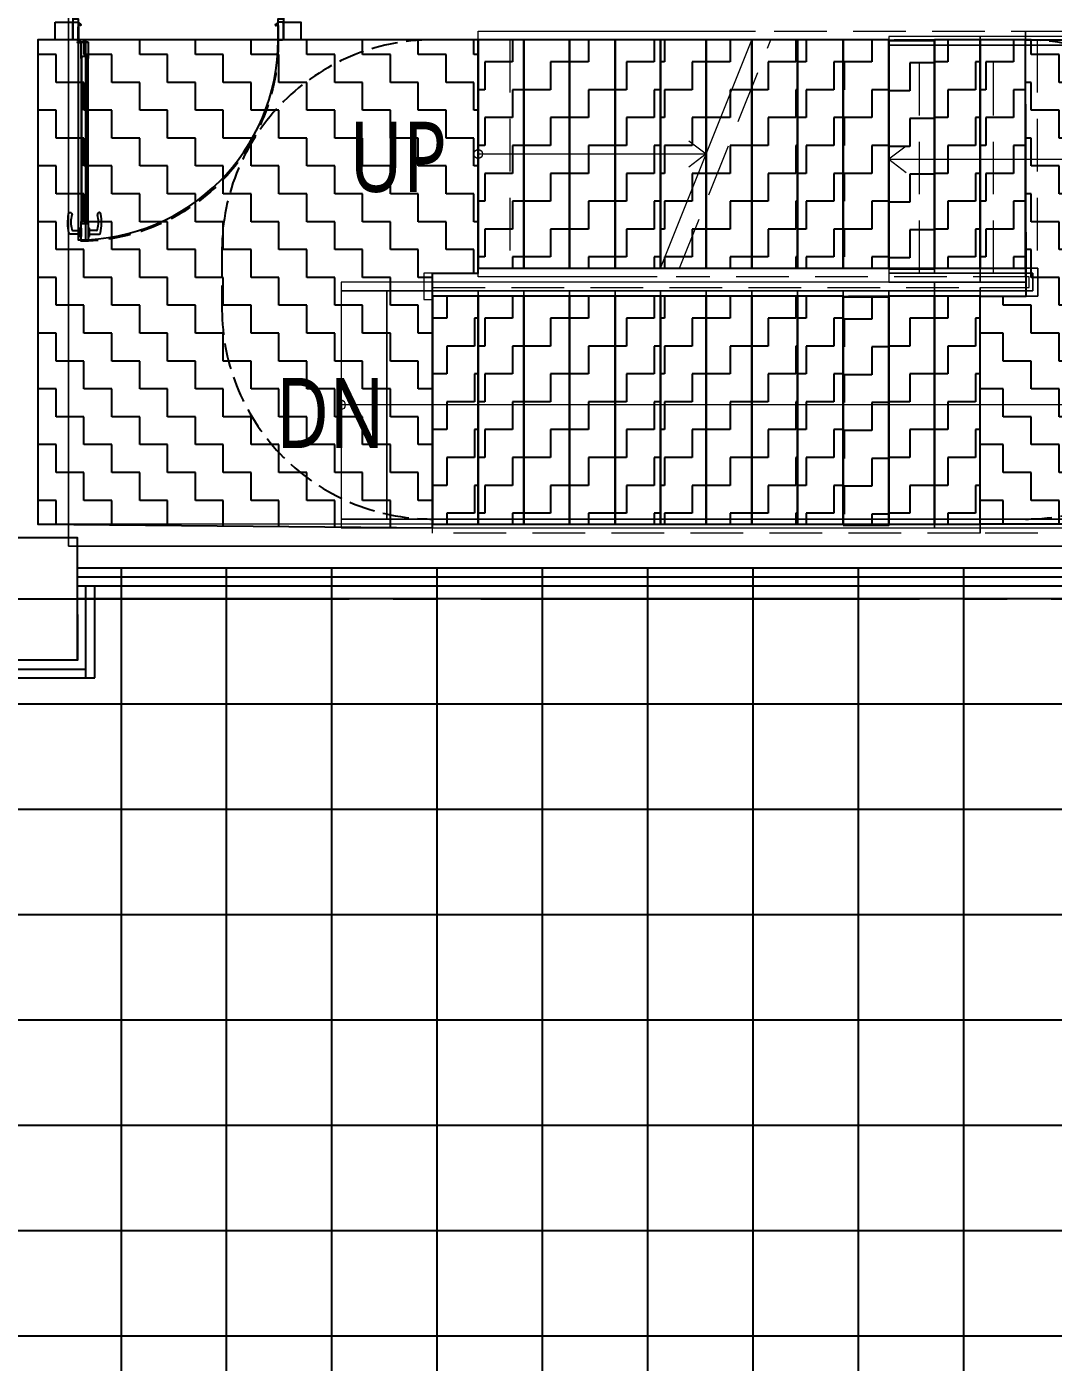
# Model space of a CAD drawing. Header units: millimetres. Extents: x -960 to 41501, y -1010 to 11880.
# Drawn here: x 11046 to 11631, y 4065 to 4826 of the extents above; entities that cross this region are included whole.
import ezdxf
from ezdxf.enums import TextEntityAlignment as Align

# ---------------------------------------------------------------- set-up
doc = ezdxf.new("R2010")
doc.units = ezdxf.units.MM
doc.header["$LTSCALE"] = 100
for name, pattern in [('188K-SM-03-F10-ARCH-PA-Y2257103$0$HIDDEN2', [0.1875, 0.125, -0.0625]), ('X-S-FAB-L10$0$COL-CEN-LIN', [3.25, 2.5, -0.25, 0.25, -0.25]), ('X-S-FAB-L10$0$HIDDEN', [0.4, 0.3, -0.1]), ('X-S-FAB-L10$0$JJP_虛線(退縮線、投影線、地下室範圍、非屬本工程、圖面分區)', [0.45, 0.3, -0.15]), ('X-S-FAB-L10$0$虛線', [0.846667, 0.423333, -0.423333])]:
    doc.linetypes.add(name, pattern=pattern)
for name, color, linetype in [('0-XREF', 7, 'Continuous'), ('188K-SM-03-F10-ARCH-PA-Y2257103$0$K-P1S-4.2-單抗', 53, 'Continuous'), ('188K-SM-03-F10-ARCH-PA-Y2257103$0$K-岩棉 2hr 7.5-單抗', 53, 'Continuous'), ('188K-SM-03-F10-ARCH-PA-Y2257103$0$非YK-K-防火門', 53, 'Continuous'), ('188K-SM-03-F10-ARCH-RF-Y2257103$0$K-RF-0.55', 191, 'Continuous'), ('188K-SM-03-F10-ARCH-RF-Y2257103$0$K-RF-0.55-AREA', 6, 'Continuous'), ('188K-SM-03-F10-ARCH-RF-Y2257103$0$K-樓梯-PVC地磚-平台', 240, 'Continuous'), ('188K-SM-03-F10-ARCH-RF-Y2257103$0$K-樓梯-PVC地磚-階梯', 191, 'Continuous'), ('X-S-FAB-L10$0$0-DIM-TXT', 8, 'Continuous'), ('X-S-FAB-L10$0$A-STRS', 8, 'Continuous'), ('X-S-FAB-L10$0$A-TEXT', 8, 'Continuous'), ('X-S-FAB-L10$0$A-WALL-IN', 8, 'Continuous'), ('X-S-FAB-L10$0$BLOCK', 8, 'Continuous'), ('X-S-FAB-L10$0$CCL', 8, 'X-S-FAB-L10$0$COL-CEN-LIN'), ('X-S-FAB-L10$0$COL-S', 8, 'Continuous'), ('X-S-FAB-L10$0$DW_Frame', 8, 'Continuous'), ('X-S-FAB-L10$0$HID', 8, 'X-S-FAB-L10$0$HIDDEN'), ('X-S-FAB-L10$0$S-FNDN', 8, 'Continuous'), ('X-S-FAB-L10$0$S-SLAB-SHOW', 8, 'Continuous')]:
    doc.layers.add(name, color=color, linetype=linetype)
doc.styles.add('188K-SM-03-F10-ARCH-PA-Y2257103$0$Standard', font='txt.shx', dxfattribs={"bigfont": 'chineset.shx'})
doc.styles.add('X-S-FAB-L10$0$CHINA', font='simplex.shx', dxfattribs={"width": 0.75, "bigfont": 'chineset.shx'})
doc.styles.add('X-S-FAB-L10$0$Standard', font='', dxfattribs={"width": 0.8})
doc.styles.add('X-S-FAB-L10$0$TG_NOTE_TEXT', font='simplex.shx', dxfattribs={"width": 0.75, "bigfont": 'chineset.shx'})
doc.styles.get('X-S-FAB-L10$0$Standard').set_extended_font_data('Microsoft JhengHei')

# ---------------------------------------------------------------- blocks, each defined once
blk = doc.blocks.new('X-S-FAB-L10$0$FAB2-L05')
at = {"layer": 'X-S-FAB-L10$0$CCL'}
blk.add_line((-26880, 5220), (1210, 5220), dxfattribs=at)
at = {"layer": 'X-S-FAB-L10$0$COL-S'}
blk.add_lwpolyline([(-15155, 5255), (-15085, 5255), (-15085, 5185), (-15155, 5185)], close=True, dxfattribs=at)
blk = doc.blocks.new('X-S-FAB-L10')
for p, q in [((11072.5, 4843.5), (11072.5, 4818.5)), ((11192.5, 4843.5), (11192.5, 4818.5))]:
    blk.add_line(p, q)
blk.add_lwpolyline([(11075.5, 4818.5), (11075.5, 4704.5), (11079.88, 4704.5), (11079.88, 4818.5)], close=True)
blk.add_arc((11075.5, 4818.5), 114, 270, 0)
at = {"layer": 'X-S-FAB-L10$0$A-STRS', "lineweight": 0}
for p, q in [((11303.5, 4823.5), (11461.5, 4823.5)), ((11303.5, 4818.5), (11303.5, 4823.5)), ((11459.5, 4818.5), (11303.5, 4818.5)), ((11303.5, 4688.5), (11303.5, 4818.5)), ((11303.5, 4818.5), (11459.5, 4818.5)), ((11303.5, 4688.5), (11303.5, 4818.5)), ((11303.5, 4818.5), (11329.5, 4818.5)), ((11329.5, 4688.5), (11329.5, 4818.5)), ((11329.5, 4818.5), (11329.5, 4688.5)), ((11329.5, 4688.5), (11329.5, 4818.5)), ((11329.5, 4818.5), (11355.5, 4818.5)), ((11355.5, 4688.5), (11355.5, 4818.5)), ((11355.5, 4818.5), (11355.5, 4688.5)), ((11355.5, 4688.5), (11355.5, 4818.5)), ((11355.5, 4818.5), (11381.5, 4818.5)), ((11381.5, 4688.5), (11381.5, 4818.5)), ((11381.5, 4818.5), (11381.5, 4688.5)), ((11381.5, 4688.5), (11381.5, 4818.5)), ((11381.5, 4818.5), (11407.5, 4818.5)), ((11407.5, 4688.5), (11407.5, 4818.5)), ((11407.5, 4818.5), (11407.5, 4688.5)), ((11407.5, 4688.5), (11407.5, 4818.5)), ((11407.5, 4818.5), (11433.5, 4818.5)), ((11407.5, 4688.5), (11459.5, 4818.5)), ((11433.5, 4753.5), (11433.5, 4818.5)), ((11433.5, 4818.5), (11433.5, 4753.5)), ((11433.5, 4753.5), (11433.5, 4818.5)), ((11433.5, 4818.5), (11459.5, 4818.5)), ((11589.5, 4820.5), (11537.5, 4820.5)), ((11537.5, 4820.5), (11537.5, 4815.5)), ((11589.5, 4815.5), (11589.5, 4820.5)), ((11615.5, 4820.5), (11589.5, 4820.5)), ((11589.5, 4820.5), (11589.5, 4815.5)), ((11754.5, 4820.5), (11615.5, 4820.5)), ((11537.5, 4815.5), (11589.5, 4815.5)), ((11537.5, 4815.5), (11537.5, 4685.5)), ((11589.5, 4815.5), (11537.5, 4815.5)), ((11537.5, 4815.5), (11537.5, 4685.5)), ((11563.5, 4815.5), (11537.5, 4815.5)), ((11563.5, 4815.5), (11563.5, 4685.5)), ((11563.5, 4685.5), (11563.5, 4815.5)), ((11563.5, 4815.5), (11563.5, 4685.5)), ((11589.5, 4815.5), (11563.5, 4815.5)), ((11589.5, 4815.5), (11615.5, 4815.5)), ((11597.27, 4815.5), (11589.5, 4815.5)), ((11589.5, 4815.5), (11589.5, 4685.5)), ((11589.5, 4815.5), (11589.5, 4685.5)), ((11589.5, 4815.5), (11589.5, 4685.5)), ((11589.5, 4685.5), (11589.5, 4815.5)), ((11589.5, 4815.5), (11589.5, 4685.5)), ((11615.5, 4815.5), (11589.5, 4815.5)), ((11615.5, 4815.5), (11597.27, 4815.5)), ((11615.5, 4815.5), (11749.5, 4815.5)), ((11749.5, 4815.5), (11615.5, 4815.5)), ((11749.5, 4815.5), (11615.5, 4815.5)), ((11423.5, 4761), (11433.5, 4753.5)), ((11547.5, 4758), (11537.5, 4750.5)), ((11303.5, 4753.5), (11329.5, 4753.5)), ((11329.5, 4753.5), (11433.5, 4753.5)), ((11433.5, 4753.5), (11423.5, 4746)), ((11537.5, 4750.5), (11563.5, 4750.5)), ((11537.5, 4750.5), (11547.5, 4743)), ((11563.5, 4750.5), (11589.5, 4750.5)), ((11589.5, 4750.5), (11615.5, 4750.5)), ((11615.5, 4750.5), (11684.5, 4750.5)), ((11303.5, 4688.5), (11407.5, 4688.5)), ((11303.5, 4683.5), (11303.5, 4688.5)), ((11407.5, 4688.5), (11303.5, 4688.5)), ((11329.5, 4688.5), (11303.5, 4688.5)), ((11355.5, 4688.5), (11329.5, 4688.5)), ((11381.5, 4688.5), (11355.5, 4688.5)), ((11407.5, 4688.5), (11381.5, 4688.5)), ((11563.5, 4680.5), (11225.5, 4680.5)), ((11225.5, 4680.5), (11225.5, 4675.5)), ((11405.5, 4683.5), (11303.5, 4683.5)), ((11589.5, 4685.5), (11537.5, 4685.5)), ((11537.5, 4685.5), (11537.5, 4680.5)), ((11537.5, 4685.5), (11589.5, 4685.5)), ((11537.5, 4685.5), (11563.5, 4685.5)), ((11537.5, 4680.5), (11589.5, 4680.5)), ((11563.5, 4685.5), (11589.5, 4685.5)), ((11589.5, 4680.5), (11563.5, 4680.5)), ((11563.5, 4680.5), (11563.5, 4675.5)), ((11563.5, 4675.5), (11563.5, 4680.5)), ((11589.5, 4680.5), (11589.5, 4685.5)), ((11615.5, 4685.5), (11589.5, 4685.5)), ((11589.5, 4685.5), (11589.5, 4680.5)), ((11589.5, 4685.5), (11597.27, 4685.5)), ((11589.5, 4685.5), (11615.5, 4685.5)), ((11589.5, 4680.5), (11615.5, 4680.5)), ((11614.5, 4680.5), (11589.5, 4680.5)), ((11597.27, 4685.5), (11615.5, 4685.5)), ((11615.5, 4680.5), (11614.5, 4680.5)), ((11619.5, 4685.5), (11615.5, 4685.5)), ((11615.5, 4685.5), (11619.5, 4685.5)), ((11615.5, 4685.5), (11619.5, 4685.5)), ((11619.5, 4675.5), (11619.5, 4685.5)), ((11619.5, 4685.5), (11619.5, 4675.5)), ((11619.5, 4685.5), (11619.5, 4675.5)), ((11225.5, 4675.5), (11563.5, 4675.5)), ((11225.5, 4675.5), (11225.5, 4545.5)), ((11563.5, 4675.5), (11225.5, 4675.5)), ((11251.5, 4675.5), (11225.5, 4675.5)), ((11225.5, 4675.5), (11225.5, 4545.5)), ((11251.5, 4545.5), (11251.5, 4675.5)), ((11277.5, 4675.5), (11251.5, 4675.5)), ((11251.5, 4675.5), (11251.5, 4545.5)), ((11251.5, 4545.5), (11251.5, 4675.5)), ((11277.5, 4545.5), (11277.5, 4675.5)), ((11303.5, 4675.5), (11277.5, 4675.5)), ((11277.5, 4675.5), (11277.5, 4545.5)), ((11277.5, 4545.5), (11277.5, 4675.5)), ((11303.5, 4545.5), (11303.5, 4675.5)), ((11329.5, 4675.5), (11303.5, 4675.5)), ((11303.5, 4675.5), (11303.5, 4545.5)), ((11303.5, 4545.5), (11303.5, 4675.5)), ((11329.5, 4545.5), (11329.5, 4675.5)), ((11355.5, 4675.5), (11329.5, 4675.5)), ((11329.5, 4675.5), (11329.5, 4545.5)), ((11329.5, 4545.5), (11329.5, 4675.5)), ((11355.5, 4545.5), (11355.5, 4675.5)), ((11381.5, 4675.5), (11355.5, 4675.5)), ((11355.5, 4675.5), (11355.5, 4545.5)), ((11355.5, 4545.5), (11355.5, 4675.5)), ((11381.5, 4545.5), (11381.5, 4675.5)), ((11407.5, 4675.5), (11381.5, 4675.5)), ((11381.5, 4675.5), (11381.5, 4545.5)), ((11381.5, 4545.5), (11381.5, 4675.5)), ((11407.5, 4545.5), (11407.5, 4675.5)), ((11433.5, 4675.5), (11407.5, 4675.5)), ((11407.5, 4675.5), (11407.5, 4545.5)), ((11407.5, 4545.5), (11407.5, 4675.5)), ((11433.5, 4545.5), (11433.5, 4675.5)), ((11459.5, 4675.5), (11433.5, 4675.5)), ((11433.5, 4675.5), (11433.5, 4545.5)), ((11433.5, 4545.5), (11433.5, 4675.5)), ((11459.5, 4545.5), (11459.5, 4675.5)), ((11485.5, 4675.5), (11459.5, 4675.5)), ((11459.5, 4675.5), (11459.5, 4545.5)), ((11459.5, 4545.5), (11459.5, 4675.5)), ((11485.5, 4545.5), (11485.5, 4675.5)), ((11511.5, 4675.5), (11485.5, 4675.5)), ((11485.5, 4675.5), (11485.5, 4545.5)), ((11485.5, 4545.5), (11485.5, 4675.5)), ((11511.5, 4545.5), (11511.5, 4675.5)), ((11537.5, 4675.5), (11511.5, 4675.5)), ((11511.5, 4675.5), (11511.5, 4545.5)), ((11511.5, 4545.5), (11511.5, 4675.5)), ((11537.5, 4545.5), (11537.5, 4675.5)), ((11563.5, 4675.5), (11537.5, 4675.5)), ((11537.5, 4675.5), (11537.5, 4545.5)), ((11537.5, 4545.5), (11537.5, 4675.5)), ((11563.5, 4675.5), (11589.5, 4675.5)), ((11589.5, 4675.5), (11563.5, 4675.5)), ((11563.5, 4545.5), (11563.5, 4675.5)), ((11563.5, 4545.5), (11563.5, 4675.5)), ((11589.5, 4675.5), (11563.5, 4675.5)), ((11563.5, 4675.5), (11563.5, 4545.5)), ((11563.5, 4545.5), (11563.5, 4675.5)), ((11589.5, 4675.5), (11619.5, 4675.5)), ((11619.5, 4675.5), (11589.5, 4675.5)), ((11619.5, 4675.5), (11589.5, 4675.5)), ((11251.5, 4610.5), (11225.5, 4610.5)), ((11563.5, 4610.5), (11251.5, 4610.5)), ((11589.5, 4610.5), (11563.5, 4610.5)), ((11684.5, 4610.5), (11589.5, 4610.5)), ((11563.5, 4545.5), (11225.5, 4545.5)), ((11225.5, 4545.5), (11225.5, 4540.5)), ((11225.5, 4545.5), (11563.5, 4545.5)), ((11225.5, 4545.5), (11251.5, 4545.5)), ((11251.5, 4545.5), (11277.5, 4545.5)), ((11277.5, 4545.5), (11303.5, 4545.5)), ((11303.5, 4545.5), (11329.5, 4545.5)), ((11329.5, 4545.5), (11355.5, 4545.5)), ((11355.5, 4545.5), (11381.5, 4545.5)), ((11381.5, 4545.5), (11407.5, 4545.5)), ((11407.5, 4545.5), (11433.5, 4545.5)), ((11433.5, 4545.5), (11459.5, 4545.5)), ((11459.5, 4545.5), (11485.5, 4545.5)), ((11485.5, 4545.5), (11511.5, 4545.5)), ((11511.5, 4545.5), (11537.5, 4545.5)), ((11537.5, 4545.5), (11563.5, 4545.5)), ((11589.5, 4545.5), (11563.5, 4545.5)), ((11563.5, 4545.5), (11563.5, 4540.5)), ((11563.5, 4540.5), (11563.5, 4545.5)), ((11563.5, 4545.5), (11589.5, 4545.5)), ((11563.5, 4545.5), (11589.5, 4545.5)), ((11749.5, 4545.5), (11589.5, 4545.5)), ((11589.5, 4545.5), (11749.5, 4545.5)), ((11589.5, 4545.5), (11749.5, 4545.5)), ((11225.5, 4540.5), (11563.5, 4540.5)), ((11563.5, 4540.5), (11589.5, 4540.5)), ((11589.5, 4540.5), (11754.5, 4540.5))]:
    blk.add_line(p, q, dxfattribs=at)
at = {"layer": 'X-S-FAB-L10$0$A-STRS', "linetype": 'X-S-FAB-L10$0$JJP_虛線(退縮線、投影線、地下室範圍、非屬本工程、圖面分區)', "lineweight": 0}
for p, q in [((11321.55, 4818.5), (11321.55, 4688.5)), ((11418.27, 4688.5), (11470.27, 4818.5)), ((11615.5, 4818.5), (11470.27, 4818.5)), ((11470.27, 4818.5), (11485.5, 4818.5)), ((11472.27, 4823.5), (11615.5, 4823.5)), ((11485.5, 4688.5), (11485.5, 4818.5)), ((11485.5, 4818.5), (11485.5, 4688.5)), ((11485.5, 4688.5), (11485.5, 4818.5)), ((11485.5, 4818.5), (11511.5, 4818.5)), ((11511.5, 4688.5), (11511.5, 4818.5)), ((11511.5, 4818.5), (11511.5, 4688.5)), ((11511.5, 4688.5), (11511.5, 4818.5)), ((11511.5, 4818.5), (11537.5, 4818.5)), ((11537.5, 4688.5), (11537.5, 4818.5)), ((11537.5, 4818.5), (11537.5, 4688.5)), ((11537.5, 4688.5), (11537.5, 4818.5)), ((11537.5, 4818.5), (11563.5, 4818.5)), ((11563.5, 4688.5), (11563.5, 4818.5)), ((11563.5, 4818.5), (11563.5, 4688.5)), ((11563.5, 4688.5), (11563.5, 4818.5)), ((11563.5, 4818.5), (11589.5, 4818.5)), ((11589.5, 4688.5), (11589.5, 4818.5)), ((11589.5, 4818.5), (11589.5, 4688.5)), ((11589.5, 4688.5), (11589.5, 4818.5)), ((11589.5, 4818.5), (11615.5, 4818.5)), ((11615.5, 4823.5), (11615.5, 4818.5)), ((11615.5, 4823.5), (11757.5, 4823.5)), ((11615.5, 4818.5), (11615.5, 4823.5)), ((11752.5, 4818.5), (11615.5, 4818.5)), ((11615.5, 4688.5), (11615.5, 4818.5)), ((11615.5, 4688.5), (11615.5, 4818.5)), ((11615.5, 4688.5), (11615.5, 4818.5)), ((11615.5, 4818.5), (11615.5, 4688.5)), ((11615.5, 4688.5), (11615.5, 4818.5)), ((11615.5, 4818.5), (11752.5, 4818.5)), ((11621.99, 4818.5), (11621.99, 4688.5)), ((11554.92, 4685.5), (11554.92, 4815.5)), ((11597.27, 4685.5), (11597.27, 4815.5)), ((11459.5, 4688.5), (11459.5, 4791.57)), ((11459.5, 4791.57), (11459.5, 4688.5)), ((11459.5, 4688.5), (11459.5, 4791.57)), ((11433.5, 4688.5), (11433.5, 4726.57)), ((11433.5, 4726.57), (11433.5, 4688.5)), ((11433.5, 4688.5), (11433.5, 4726.57)), ((11418.27, 4688.5), (11615.5, 4688.5)), ((11433.5, 4688.5), (11418.27, 4688.5)), ((11459.5, 4688.5), (11433.5, 4688.5)), ((11485.5, 4688.5), (11459.5, 4688.5)), ((11511.5, 4688.5), (11485.5, 4688.5)), ((11537.5, 4688.5), (11511.5, 4688.5)), ((11563.5, 4688.5), (11537.5, 4688.5)), ((11589.5, 4688.5), (11563.5, 4688.5)), ((11615.5, 4688.5), (11589.5, 4688.5)), ((11615.5, 4688.5), (11615.5, 4683.5)), ((11615.5, 4688.5), (11622.5, 4688.5)), ((11615.5, 4683.5), (11615.5, 4688.5)), ((11622.5, 4688.5), (11615.5, 4688.5)), ((11622.5, 4688.5), (11622.5, 4672.5)), ((11622.5, 4672.5), (11622.5, 4688.5)), ((11615.5, 4683.5), (11416.27, 4683.5)), ((11617.5, 4683.5), (11615.5, 4683.5)), ((11617.5, 4677.5), (11617.5, 4683.5)), ((11277.5, 4672.5), (11277.5, 4677.5)), ((11277.5, 4677.5), (11589.5, 4677.5)), ((11589.5, 4672.5), (11277.5, 4672.5)), ((11277.5, 4542.5), (11277.5, 4672.5)), ((11277.5, 4672.5), (11303.5, 4672.5)), ((11303.5, 4672.5), (11303.5, 4542.5)), ((11303.5, 4542.5), (11303.5, 4672.5)), ((11303.5, 4672.5), (11329.5, 4672.5)), ((11303.5, 4672.5), (11303.5, 4542.5)), ((11329.5, 4672.5), (11329.5, 4542.5)), ((11329.5, 4542.5), (11329.5, 4672.5)), ((11329.5, 4672.5), (11355.5, 4672.5)), ((11329.5, 4672.5), (11329.5, 4542.5)), ((11355.5, 4672.5), (11355.5, 4542.5)), ((11355.5, 4542.5), (11355.5, 4672.5)), ((11355.5, 4672.5), (11381.5, 4672.5)), ((11355.5, 4672.5), (11355.5, 4542.5)), ((11381.5, 4672.5), (11381.5, 4542.5)), ((11381.5, 4542.5), (11381.5, 4672.5)), ((11381.5, 4672.5), (11407.5, 4672.5)), ((11381.5, 4672.5), (11381.5, 4542.5)), ((11407.5, 4672.5), (11407.5, 4542.5)), ((11407.5, 4542.5), (11407.5, 4672.5)), ((11407.5, 4672.5), (11433.5, 4672.5)), ((11407.5, 4672.5), (11407.5, 4542.5)), ((11433.5, 4672.5), (11433.5, 4542.5)), ((11433.5, 4542.5), (11433.5, 4672.5)), ((11433.5, 4672.5), (11459.5, 4672.5)), ((11433.5, 4672.5), (11433.5, 4542.5)), ((11459.5, 4672.5), (11459.5, 4542.5)), ((11459.5, 4542.5), (11459.5, 4672.5)), ((11459.5, 4672.5), (11485.5, 4672.5)), ((11459.5, 4672.5), (11459.5, 4542.5)), ((11485.5, 4672.5), (11485.5, 4542.5)), ((11485.5, 4542.5), (11485.5, 4672.5)), ((11485.5, 4672.5), (11511.5, 4672.5)), ((11485.5, 4672.5), (11485.5, 4542.5)), ((11511.5, 4672.5), (11511.5, 4542.5)), ((11511.5, 4542.5), (11511.5, 4672.5)), ((11511.5, 4672.5), (11537.5, 4672.5)), ((11511.5, 4672.5), (11511.5, 4542.5)), ((11537.5, 4672.5), (11537.5, 4542.5)), ((11537.5, 4542.5), (11537.5, 4672.5)), ((11537.5, 4672.5), (11563.5, 4672.5)), ((11537.5, 4672.5), (11537.5, 4542.5)), ((11563.5, 4545.5), (11563.5, 4675.5)), ((11563.5, 4672.5), (11563.5, 4542.5)), ((11563.5, 4672.5), (11589.5, 4672.5)), ((11563.5, 4542.5), (11563.5, 4672.5)), ((11563.5, 4672.5), (11563.5, 4542.5)), ((11589.5, 4672.5), (11589.5, 4677.5)), ((11589.5, 4677.5), (11617.5, 4677.5)), ((11589.5, 4677.5), (11589.5, 4672.5)), ((11622.5, 4672.5), (11589.5, 4672.5)), ((11589.5, 4672.5), (11589.5, 4542.5)), ((11589.5, 4672.5), (11589.5, 4542.5)), ((11589.5, 4672.5), (11589.5, 4542.5)), ((11589.5, 4542.5), (11589.5, 4672.5)), ((11589.5, 4672.5), (11622.5, 4672.5)), ((11589.5, 4672.5), (11589.5, 4542.5)), ((11277.5, 4537.5), (11277.5, 4542.5)), ((11277.5, 4542.5), (11589.5, 4542.5)), ((11303.5, 4542.5), (11277.5, 4542.5)), ((11589.5, 4537.5), (11277.5, 4537.5)), ((11329.5, 4542.5), (11303.5, 4542.5)), ((11355.5, 4542.5), (11329.5, 4542.5)), ((11381.5, 4542.5), (11355.5, 4542.5)), ((11407.5, 4542.5), (11381.5, 4542.5)), ((11433.5, 4542.5), (11407.5, 4542.5)), ((11459.5, 4542.5), (11433.5, 4542.5)), ((11485.5, 4542.5), (11459.5, 4542.5)), ((11511.5, 4542.5), (11485.5, 4542.5)), ((11537.5, 4542.5), (11511.5, 4542.5)), ((11563.5, 4542.5), (11537.5, 4542.5)), ((11589.5, 4542.5), (11563.5, 4542.5)), ((11589.5, 4537.5), (11589.5, 4542.5)), ((11589.5, 4542.5), (11752.5, 4542.5)), ((11589.5, 4542.5), (11589.5, 4537.5)), ((11752.5, 4542.5), (11589.5, 4542.5)), ((11757.5, 4537.5), (11589.5, 4537.5))]:
    blk.add_line(p, q, dxfattribs=at)
at = {"layer": 'X-S-FAB-L10$0$A-STRS', "linetype": 'X-S-FAB-L10$0$虛線', "lineweight": 0}
for p, q in [((11470.27, 4818.5), (11615.5, 4818.5)), ((11615.5, 4818.5), (11621.99, 4818.5)), ((11621.99, 4818.5), (11752.5, 4818.5)), ((11615.5, 4688.5), (11418.27, 4688.5)), ((11621.99, 4688.5), (11615.5, 4688.5)), ((11622.5, 4688.5), (11621.99, 4688.5)), ((11622.5, 4672.5), (11622.5, 4688.5)), ((11277.5, 4542.5), (11277.5, 4672.5)), ((11277.5, 4672.5), (11589.5, 4672.5)), ((11589.5, 4672.5), (11622.5, 4672.5)), ((11589.5, 4542.5), (11277.5, 4542.5)), ((11752.5, 4542.5), (11589.5, 4542.5))]:
    blk.add_line(p, q, dxfattribs=at)
at = {"layer": 'X-S-FAB-L10$0$A-STRS', "lineweight": 0, "flags": 128}
for points in [[(11303.5, 4756, -1), (11303.5, 4751, -1)], [(11225.5, 4608, 1), (11225.5, 4613, 1)]]:
    blk.add_lwpolyline(points, format="xyb", close=True, dxfattribs=at)
at = {"layer": 'X-S-FAB-L10$0$A-WALL-IN', "lineweight": 0}
for p, q in [((11052.5, 4818.5), (11072.5, 4818.5)), ((11192.5, 4818.5), (11752.5, 4818.5))]:
    blk.add_line(p, q, dxfattribs=at)
at = {"layer": 'X-S-FAB-L10$0$A-WALL-IN', "lineweight": 0, "flags": 128}
for points in [[(11052.5, 4542.5), (11052.5, 4818.5)], [(11752.5, 4542.5), (11052.5, 4542.5)], [(11075, 4517.5), (11777.5, 4517.5)]]:
    blk.add_lwpolyline(points, dxfattribs=at)
at = {"layer": 'X-S-FAB-L10$0$COL-S'}
for p, q in [((11005, 4535), (11075, 4535)), ((11075, 4535), (11075, 4465)), ((11075, 4465), (11005, 4465))]:
    blk.add_line(p, q, dxfattribs=at)
at = {"layer": 'X-S-FAB-L10$0$DW_Frame'}
for points in [[(11072.5, 4830.5), (11075.5, 4830.5), (11075.5, 4818.5), (11072.5, 4818.5)], [(11192.5, 4818.5), (11189.5, 4818.5), (11189.5, 4830.5), (11192.5, 4830.5)]]:
    blk.add_lwpolyline(points, dxfattribs=at)
at = {"layer": 'X-S-FAB-L10$0$HID', "ltscale": 0.5}
blk.add_line((11157.5, 4698.5), (11157.5, 4665.5), dxfattribs=at)
for centre, start, end in [((11277.5, 4698.5), 90, 180), ((11615.5, 4698.5), 0, 90), ((11277.5, 4665.5), 180, 270), ((11615.5, 4665.5), 270, 0)]:
    blk.add_arc(centre, 120, start, end, dxfattribs=at)
at = {"layer": 'X-S-FAB-L10$0$S-FNDN', "lineweight": 0, "flags": 128}
for points in [[(11935, 9055), (4350, 9055), (4350, 7470), (9330, 7470), (9330, -55), (11935, -55), (11935, 4530), (11070, 4530), (11070, 5003), (11935, 5003)], [(11070, 4530), (11935, 4530), (11935, -55), (12665, -55), (12665, -270), (15175, -270), (15175, -55), (15905, -55), (15905, 4530), (16672.5, 4530), (16672.5, 5003), (15905, 5003), (15905, 9055), (11935, 9055), (11935, 5003), (11070, 5003)]]:
    blk.add_lwpolyline(points, close=True, dxfattribs=at)
at = {"layer": 'X-S-FAB-L10$0$S-SLAB-SHOW', "lineweight": 0, "flags": 128}
blk.add_lwpolyline([(11303.5, 4685.5), (11272.5, 4685.5), (11272.5, 4670.5), (11277.5, 4670.5), (11277.5, 4542.5), (11052.5, 4542.5), (11052.5, 4818.5), (11303.5, 4818.5)], close=True, dxfattribs=at)
blk.add_lwpolyline([(11303.5, 4685.5), (11272.5, 4685.5), (11272.5, 4670.5), (11277.5, 4670.5), (11277.5, 4542.5), (11052.5, 4542.5), (11052.5, 4818.5), (11303.5, 4818.5)], close=True, dxfattribs=at)
at = {"layer": 'X-S-FAB-L10$0$BLOCK'}
blk.add_blockref('X-S-FAB-L10$0$FAB2-L05', (26160, -720), dxfattribs=at)
at = {"style": 'X-S-FAB-L10$0$TG_NOTE_TEXT', "width": 0.5, "flags": 1}
for p in [(7463.3, 9020), (18268.25, 8649), (11197.77, 4800.17), (16485.8, 4800.17), (25420.27, 2635), (13360, 320, 0), (7463.3, -33.33)]:
    blk.add_attdef('WH', text='', height=20, dxfattribs=at).set_placement(p, align=Align.BOTTOM_LEFT)
at = {"width": 0.5}
for style, p in [('X-S-FAB-L10$0$TG_NOTE_TEXT', (7585, 9020)), ('X-S-FAB-L10$0$TG_NOTE_TEXT', (18389.95, 8649)), ('X-S-FAB-L10$0$TG_NOTE_TEXT', (11117.5, 4813.5)), ('X-S-FAB-L10$0$TG_NOTE_TEXT', (16607.5, 4813.5)), ('X-S-FAB-L10$0$TG_NOTE_TEXT', (25350, 2635)), ('X-S-FAB-L10$0$Standard', (13129.37, 325, 0)), ('X-S-FAB-L10$0$TG_NOTE_TEXT', (7585, -20))]:
    blk.add_attdef('DESC', text='', height=10, dxfattribs=dict(at, style=style)).set_placement(p, align=Align.BOTTOM_LEFT)
for tag, style, p in [('TYPE', 'X-S-FAB-L10$0$TG_NOTE_TEXT', (7619.29, 9020)), ('NO', 'X-S-FAB-L10$0$TG_NOTE_TEXT', (7650.1, 9020)), ('TYPE', 'X-S-FAB-L10$0$TG_NOTE_TEXT', (18424.24, 8649)), ('NO', 'X-S-FAB-L10$0$TG_NOTE_TEXT', (18455.05, 8649)), ('NO', 'X-S-FAB-L10$0$TG_NOTE_TEXT', (11088.6, 4813.5)), ('TYPE', 'X-S-FAB-L10$0$TG_NOTE_TEXT', (11151.79, 4813.5)), ('TYPE', 'X-S-FAB-L10$0$TG_NOTE_TEXT', (16641.79, 4813.5)), ('NO', 'X-S-FAB-L10$0$TG_NOTE_TEXT', (16672.6, 4813.5)), ('NO', 'X-S-FAB-L10$0$TG_NOTE_TEXT', (25313, 2635)), ('TYPE', 'X-S-FAB-L10$0$TG_NOTE_TEXT', (25350, 2635)), ('NO', 'X-S-FAB-L10$0$Standard', (13100, 320, 0)), ('TYPE', 'X-S-FAB-L10$0$Standard', (13129.37, 320, 0)), ('TYPE', 'X-S-FAB-L10$0$TG_NOTE_TEXT', (7619.29, -20)), ('NO', 'X-S-FAB-L10$0$TG_NOTE_TEXT', (7650.1, -20))]:
    blk.add_attdef(tag, text='', height=10, dxfattribs=dict(at, style=style)).set_placement(p, align=Align.BOTTOM_RIGHT)
at = {"style": 'X-S-FAB-L10$0$TG_NOTE_TEXT', "width": 0.5, "flags": 1}
for rotation, p in [(180, (43, 7480)), (180, (943, 7480)), (90, (24310, 3717.77)), (270, (17080, 1711.7))]:
    blk.add_attdef('WH', text='', height=20, rotation=rotation, dxfattribs=at).set_placement(p, align=Align.BOTTOM_LEFT)
at = {"width": 0.5}
for rotation, style, p in [(180, 'X-S-FAB-L10$0$Standard', (317.62, 7480)), (180, 'X-S-FAB-L10$0$Standard', (1217.62, 7480)), (90, 'X-S-FAB-L10$0$TG_NOTE_TEXT', (24310, 3647.5)), (270, 'X-S-FAB-L10$0$TG_NOTE_TEXT', (17080, 1605))]:
    blk.add_attdef('DESC', text='', height=10, rotation=rotation, dxfattribs=dict(at, style=style)).set_placement(p, align=Align.BOTTOM_LEFT)
for tag, rotation, style, p in [('TYPE', 180, 'X-S-FAB-L10$0$Standard', (317.62, 7480)), ('NO', 180, 'X-S-FAB-L10$0$Standard', (347, 7480)), ('TYPE', 180, 'X-S-FAB-L10$0$Standard', (1217.62, 7480)), ('NO', 180, 'X-S-FAB-L10$0$Standard', (1247, 7480)), ('TYPE', 90, 'X-S-FAB-L10$0$TG_NOTE_TEXT', (24310, 3647.5)), ('NO', 90, 'X-S-FAB-L10$0$TG_NOTE_TEXT', (24310, 3610.5)), ('TYPE', 270, 'X-S-FAB-L10$0$TG_NOTE_TEXT', (17080, 1605)), ('NO', 270, 'X-S-FAB-L10$0$TG_NOTE_TEXT', (17080, 1573))]:
    blk.add_attdef(tag, text='', height=10, rotation=rotation, dxfattribs=dict(at, style=style)).set_placement(p, align=Align.BOTTOM_RIGHT)
at = {"layer": 'X-S-FAB-L10$0$0-DIM-TXT', "style": 'X-S-FAB-L10$0$CHINA', "width": 0.75}
for p in [(667.41, 7855.1, -2689.4), (22627.35, 6728.81), (25644.72, 6728.81), (24778.79, 5569.05), (1118.25, 4980), (417.8, 4594.62), (23874.84, 4355), (22927.43, 4330.12), (23749.87, 3901.37), (417.8, 3765.24), (1118.25, 3730), (417.8, 3115.79), (536.88, 2227.83), (16908.99, 1782.65), (888.44, 880.47), (16977.43, 750), (18878.84, 750), (25641.22, 553.23), (21364.03, 526.89)]:
    blk.add_attdef('HIG', text='', height=80, dxfattribs=at).set_placement(p, align=Align.MIDDLE_LEFT)
at = {"layer": 'X-S-FAB-L10$0$A-TEXT', "style": 'X-S-FAB-L10$0$Standard', "width": 0.8}
for s, p in [('UP', (11230.12, 4731.88)), ('DN', (11188.19, 4585.88))]:
    blk.add_text(s, height=40, dxfattribs=at).set_placement(p)
blk = doc.blocks.new('188K-SM-03-F10-ARCH-RF-Y2257103')
at = {"layer": '188K-SM-03-F10-ARCH-RF-Y2257103$0$K-樓梯-PVC地磚-平台'}
h = blk.add_hatch(dxfattribs=at)
h.set_pattern_fill('ZIGZAG', color=256, scale=5, angle=90)
h.set_pattern_definition([(90, (-5320, -3e-06), (-15.875, 15.875), [15.875, -15.875]), (180, (-5320, 15.875), (-15.875, -15.875), [15.875, -15.875])])
edge = h.paths.add_edge_path()
edge.add_line((11303.5, 4818.5), (11052.5, 4818.5))
edge.add_line((11052.5, 4818.5), (11052.5, 4542.5))
edge.add_line((11052.5, 4542.5), (11277.5, 4540.5))
edge.add_line((11277.5, 4540.5), (11277.5, 4685.5))
edge.add_line((11277.5, 4685.5), (11303.5, 4685.5))
edge.add_line((11303.5, 4685.5), (11303.5, 4818.5))
edge.add_line((11615.5, 4818.5), (11752.5, 4818.5))
edge.add_line((11752.5, 4818.5), (11752.5, 4542.5))
edge.add_line((11752.5, 4542.5), (11589.5, 4542.5))
edge.add_line((11589.5, 4542.5), (11589.5, 4672.5))
edge.add_line((11589.5, 4672.5), (11615.75, 4672.5))
edge.add_line((11615.75, 4672.5), (11615.5, 4818.5))
at = {"layer": '188K-SM-03-F10-ARCH-RF-Y2257103$0$K-樓梯-PVC地磚-階梯'}
h = blk.add_hatch(dxfattribs=at)
h.set_pattern_fill('ZIGZAG', color=256, scale=5, angle=180)
h.set_pattern_definition([(180, (18609.724, 18760.04), (-15.875, -15.875), [15.875, -15.875]), (270, (18593.849, 18760.04), (15.875, -15.875), [15.875, -15.875])])
h.paths.add_polyline_path([(11303.5, 4688.5), (11329.5, 4688.5), (11329.5, 4818.5), (11303.5, 4818.5)])
h = blk.add_hatch(dxfattribs=at)
h.set_pattern_fill('ZIGZAG', color=256, scale=5, angle=180)
h.set_pattern_definition([(180, (18583.724, 18760.04), (-15.875, -15.875), [15.875, -15.875]), (270, (18567.849, 18760.04), (15.875, -15.875), [15.875, -15.875])])
h.paths.add_polyline_path([(11329.5, 4688.5), (11355.5, 4688.5), (11355.5, 4818.5), (11329.5, 4818.5)])
h = blk.add_hatch(dxfattribs=at)
h.set_pattern_fill('ZIGZAG', color=256, scale=5, angle=180)
h.set_pattern_definition([(180, (18557.724, 18760.04), (-15.875, -15.875), [15.875, -15.875]), (270, (18541.849, 18760.04), (15.875, -15.875), [15.875, -15.875])])
h.paths.add_polyline_path([(11355.5, 4688.5), (11381.5, 4688.5), (11381.5, 4818.5), (11355.5, 4818.5)])
h = blk.add_hatch(dxfattribs=at)
h.set_pattern_fill('ZIGZAG', color=256, scale=5, angle=180)
h.set_pattern_definition([(180, (18531.724, 18760.04), (-15.875, -15.875), [15.875, -15.875]), (270, (18515.849, 18760.04), (15.875, -15.875), [15.875, -15.875])])
h.paths.add_polyline_path([(11381.5, 4688.5), (11407.5, 4688.5), (11407.5, 4818.5), (11381.5, 4818.5)])
h = blk.add_hatch(dxfattribs=at)
h.set_pattern_fill('ZIGZAG', color=256, scale=5, angle=180)
h.set_pattern_definition([(180, (18505.724, 18760.04), (-15.875, -15.875), [15.875, -15.875]), (270, (18489.849, 18760.04), (15.875, -15.875), [15.875, -15.875])])
h.paths.add_polyline_path([(11407.5, 4688.5), (11433.5, 4688.5), (11433.5, 4818.5), (11407.5, 4818.5)])
h = blk.add_hatch(dxfattribs=at)
h.set_pattern_fill('ZIGZAG', color=256, scale=5, angle=180)
h.set_pattern_definition([(180, (18479.724, 18760.04), (-15.875, -15.875), [15.875, -15.875]), (270, (18463.849, 18760.04), (15.875, -15.875), [15.875, -15.875])])
h.paths.add_polyline_path([(11433.5, 4688.5), (11459.5, 4688.5), (11459.5, 4818.5), (11433.5, 4818.5)])
h = blk.add_hatch(dxfattribs=at)
h.set_pattern_fill('ZIGZAG', color=256, scale=5, angle=180)
h.set_pattern_definition([(180, (18453.724, 18760.04), (-15.875, -15.875), [15.875, -15.875]), (270, (18437.849, 18760.04), (15.875, -15.875), [15.875, -15.875])])
h.paths.add_polyline_path([(11459.5, 4688.5), (11485.5, 4688.5), (11485.5, 4818.5), (11459.5, 4818.5)])
h = blk.add_hatch(dxfattribs=at)
h.set_pattern_fill('ZIGZAG', color=256, scale=5, angle=180)
h.set_pattern_definition([(180, (18427.724, 18760.04), (-15.875, -15.875), [15.875, -15.875]), (270, (18411.849, 18760.04), (15.875, -15.875), [15.875, -15.875])])
h.paths.add_polyline_path([(11485.5, 4688.5), (11511.5, 4688.5), (11511.5, 4818.5), (11485.5, 4818.5)])
h = blk.add_hatch(dxfattribs=at)
h.set_pattern_fill('ZIGZAG', color=256, scale=5, angle=180)
h.set_pattern_definition([(180, (18401.724, 18760.04), (-15.875, -15.875), [15.875, -15.875]), (270, (18385.849, 18760.04), (15.875, -15.875), [15.875, -15.875])])
h.paths.add_polyline_path([(11511.5, 4688.5), (11537.5, 4688.5), (11537.5, 4818.5), (11511.5, 4818.5)])
h = blk.add_hatch(dxfattribs=at)
h.set_pattern_fill('ZIGZAG', color=256, scale=5, angle=180)
h.set_pattern_definition([(180, (18375.724, 18759.54), (-15.875, -15.875), [15.875, -15.875]), (270, (18359.849, 18759.54), (15.875, -15.875), [15.875, -15.875])])
h.paths.add_polyline_path([(11537.5, 4688), (11563.5, 4688), (11563.5, 4818), (11537.5, 4818)])
h = blk.add_hatch(dxfattribs=at)
h.set_pattern_fill('ZIGZAG', color=256, scale=5, angle=180)
h.set_pattern_definition([(180, (18349.724, 18760.04), (-15.875, -15.875), [15.875, -15.875]), (270, (18333.849, 18760.04), (15.875, -15.875), [15.875, -15.875])])
h.paths.add_polyline_path([(11563.5, 4688.5), (11589.5, 4688.5), (11589.5, 4818.5), (11563.5, 4818.5)])
h = blk.add_hatch(dxfattribs=at)
h.set_pattern_fill('ZIGZAG', color=256, scale=5, angle=180)
h.set_pattern_definition([(180, (18323.724, 18760.04), (-15.875, -15.875), [15.875, -15.875]), (270, (18307.849, 18760.04), (15.875, -15.875), [15.875, -15.875])])
h.paths.add_polyline_path([(11589.5, 4688.5), (11615.5, 4688.5), (11615.5, 4818.5), (11589.5, 4818.5)])
h = blk.add_hatch(dxfattribs=at)
h.set_pattern_fill('ZIGZAG', color=256, scale=5, angle=180)
h.set_pattern_definition([(180, (18635.724, 18614.04), (-15.875, -15.875), [15.875, -15.875]), (270, (18619.849, 18614.04), (15.875, -15.875), [15.875, -15.875])])
h.paths.add_polyline_path([(11277.5, 4542.5), (11303.5, 4542.5), (11303.5, 4672.5), (11277.5, 4672.5)])
h = blk.add_hatch(dxfattribs=at)
h.set_pattern_fill('ZIGZAG', color=256, scale=5, angle=180)
h.set_pattern_definition([(180, (18609.724, 18614.04), (-15.875, -15.875), [15.875, -15.875]), (270, (18593.849, 18614.04), (15.875, -15.875), [15.875, -15.875])])
h.paths.add_polyline_path([(11303.5, 4542.5), (11329.5, 4542.5), (11329.5, 4672.5), (11303.5, 4672.5)])
h = blk.add_hatch(dxfattribs=at)
h.set_pattern_fill('ZIGZAG', color=256, scale=5, angle=180)
h.set_pattern_definition([(180, (18583.724, 18614.04), (-15.875, -15.875), [15.875, -15.875]), (270, (18567.849, 18614.04), (15.875, -15.875), [15.875, -15.875])])
h.paths.add_polyline_path([(11329.5, 4542.5), (11355.5, 4542.5), (11355.5, 4672.5), (11329.5, 4672.5)])
h = blk.add_hatch(dxfattribs=at)
h.set_pattern_fill('ZIGZAG', color=256, scale=5, angle=180)
h.set_pattern_definition([(180, (18557.724, 18614.04), (-15.875, -15.875), [15.875, -15.875]), (270, (18541.849, 18614.04), (15.875, -15.875), [15.875, -15.875])])
h.paths.add_polyline_path([(11355.5, 4542.5), (11381.5, 4542.5), (11381.5, 4672.5), (11355.5, 4672.5)])
h = blk.add_hatch(dxfattribs=at)
h.set_pattern_fill('ZIGZAG', color=256, scale=5, angle=180)
h.set_pattern_definition([(180, (18531.724, 18614.04), (-15.875, -15.875), [15.875, -15.875]), (270, (18515.849, 18614.04), (15.875, -15.875), [15.875, -15.875])])
h.paths.add_polyline_path([(11381.5, 4542.5), (11407.5, 4542.5), (11407.5, 4672.5), (11381.5, 4672.5)])
h = blk.add_hatch(dxfattribs=at)
h.set_pattern_fill('ZIGZAG', color=256, scale=5, angle=180)
h.set_pattern_definition([(180, (18505.724, 18614.04), (-15.875, -15.875), [15.875, -15.875]), (270, (18489.849, 18614.04), (15.875, -15.875), [15.875, -15.875])])
h.paths.add_polyline_path([(11407.5, 4542.5), (11433.5, 4542.5), (11433.5, 4672.5), (11407.5, 4672.5)])
h = blk.add_hatch(dxfattribs=at)
h.set_pattern_fill('ZIGZAG', color=256, scale=5, angle=180)
h.set_pattern_definition([(180, (18479.724, 18614.04), (-15.875, -15.875), [15.875, -15.875]), (270, (18463.849, 18614.04), (15.875, -15.875), [15.875, -15.875])])
h.paths.add_polyline_path([(11433.5, 4542.5), (11459.5, 4542.5), (11459.5, 4672.5), (11433.5, 4672.5)])
h = blk.add_hatch(dxfattribs=at)
h.set_pattern_fill('ZIGZAG', color=256, scale=5, angle=180)
h.set_pattern_definition([(180, (18453.724, 18614.04), (-15.875, -15.875), [15.875, -15.875]), (270, (18437.849, 18614.04), (15.875, -15.875), [15.875, -15.875])])
h.paths.add_polyline_path([(11459.5, 4542.5), (11485.5, 4542.5), (11485.5, 4672.5), (11459.5, 4672.5)])
h = blk.add_hatch(dxfattribs=at)
h.set_pattern_fill('ZIGZAG', color=256, scale=5, angle=180)
h.set_pattern_definition([(180, (18427.724, 18614.04), (-15.875, -15.875), [15.875, -15.875]), (270, (18411.849, 18614.04), (15.875, -15.875), [15.875, -15.875])])
h.paths.add_polyline_path([(11485.5, 4542.5), (11511.5, 4542.5), (11511.5, 4672.5), (11485.5, 4672.5)])
h = blk.add_hatch(dxfattribs=at)
h.set_pattern_fill('ZIGZAG', color=256, scale=5, angle=180)
h.set_pattern_definition([(180, (18375.724, 18614.04), (-15.875, -15.875), [15.875, -15.875]), (270, (18359.849, 18614.04), (15.875, -15.875), [15.875, -15.875])])
h.paths.add_polyline_path([(11537.5, 4542.5), (11563.5, 4542.5), (11563.5, 4672.5), (11537.5, 4672.5)])
h = blk.add_hatch(dxfattribs=at)
h.set_pattern_fill('ZIGZAG', color=256, scale=5, angle=180)
h.set_pattern_definition([(180, (18349.724, 18614.04), (-15.875, -15.875), [15.875, -15.875]), (270, (18333.849, 18614.04), (15.875, -15.875), [15.875, -15.875])])
h.paths.add_polyline_path([(11563.5, 4542.5), (11589.5, 4542.5), (11589.5, 4672.5), (11563.5, 4672.5)])
h = blk.add_hatch(dxfattribs=at)
h.set_pattern_fill('ZIGZAG', color=256, scale=5, angle=180)
h.set_pattern_definition([(180, (18401.724, 18613.54), (-15.875, -15.875), [15.875, -15.875]), (270, (18385.849, 18613.54), (15.875, -15.875), [15.875, -15.875])])
h.paths.add_polyline_path([(11511.5, 4542), (11537.5, 4542), (11537.5, 4672), (11511.5, 4672)])
at = {"layer": '188K-SM-03-F10-ARCH-RF-Y2257103$0$K-RF-0.55'}
for p, q in [((11100, 4517.5), (11100, -12.5)), ((11160, 4517.5), (11160, -12.5)), ((11220, 4517.5), (11220, -12.5)), ((11280, 4517.5), (11280, -12.5)), ((11340, 4517.5), (11340, -12.5)), ((11400, 4517.5), (11400, -12.5)), ((11460, 4517.5), (11460, -12.5)), ((11520, 4517.5), (11520, -12.5)), ((11580, 4517.5), (11580, -12.5)), ((15925, 4500), (11075.06, 4500)), ((23485, 4440), (1845, 4440)), ((23485, 4380), (1845, 4380)), ((23485, 4320), (1845, 4320)), ((23485, 4260), (1845, 4260)), ((23485, 4200), (1845, 4200)), ((23485, 4140), (1845, 4140)), ((23485, 4080), (1845, 4080))]:
    blk.add_line(p, q, dxfattribs=at)
at = {"layer": '188K-SM-03-F10-ARCH-RF-Y2257103$0$K-RF-0.55-AREA'}
blk.add_lwpolyline([(11027.5, 4843.5), (11777.5, 4843.5), (11777.5, 4517.5), (11075, 4517.5), (11075.18, 4465), (11005, 4465), (11005, 4535), (11027.5, 4535)], close=True, dxfattribs=at)
at = {"layer": '188K-SM-03-F10-ARCH-RF-Y2257103$0$K-樓梯-PVC地磚-平台'}
for points in [[(11303.5, 4818.5), (11052.5, 4818.5), (11052.5, 4542.5), (11277.5, 4540.5), (11277.5, 4685.5), (11303.5, 4685.5), (11303.5, 4818.5)], [(11615.5, 4818.5), (11752.5, 4818.5), (11752.5, 4542.5), (11589.5, 4542.5), (11589.5, 4672.5), (11615.75, 4672.5), (11615.5, 4818.5)]]:
    blk.add_lwpolyline(points, dxfattribs=at)
at = {"layer": '188K-SM-03-F10-ARCH-RF-Y2257103$0$K-樓梯-PVC地磚-階梯'}
for points in [[(11303.5, 4688.5), (11329.5, 4688.5), (11329.5, 4818.5), (11303.5, 4818.5)], [(11329.5, 4688.5), (11355.5, 4688.5), (11355.5, 4818.5), (11329.5, 4818.5)], [(11355.5, 4688.5), (11381.5, 4688.5), (11381.5, 4818.5), (11355.5, 4818.5)], [(11381.5, 4688.5), (11407.5, 4688.5), (11407.5, 4818.5), (11381.5, 4818.5)], [(11407.5, 4688.5), (11433.5, 4688.5), (11433.5, 4818.5), (11407.5, 4818.5)], [(11433.5, 4688.5), (11459.5, 4688.5), (11459.5, 4818.5), (11433.5, 4818.5)], [(11459.5, 4688.5), (11485.5, 4688.5), (11485.5, 4818.5), (11459.5, 4818.5)], [(11485.5, 4688.5), (11511.5, 4688.5), (11511.5, 4818.5), (11485.5, 4818.5)], [(11511.5, 4688.5), (11537.5, 4688.5), (11537.5, 4818.5), (11511.5, 4818.5)], [(11537.5, 4688), (11563.5, 4688), (11563.5, 4818), (11537.5, 4818)], [(11563.5, 4688.5), (11589.5, 4688.5), (11589.5, 4818.5), (11563.5, 4818.5)], [(11589.5, 4688.5), (11615.5, 4688.5), (11615.5, 4818.5), (11589.5, 4818.5)], [(11277.5, 4542.5), (11303.5, 4542.5), (11303.5, 4672.5), (11277.5, 4672.5)], [(11303.5, 4542.5), (11329.5, 4542.5), (11329.5, 4672.5), (11303.5, 4672.5)], [(11329.5, 4542.5), (11355.5, 4542.5), (11355.5, 4672.5), (11329.5, 4672.5)], [(11355.5, 4542.5), (11381.5, 4542.5), (11381.5, 4672.5), (11355.5, 4672.5)], [(11381.5, 4542.5), (11407.5, 4542.5), (11407.5, 4672.5), (11381.5, 4672.5)], [(11407.5, 4542.5), (11433.5, 4542.5), (11433.5, 4672.5), (11407.5, 4672.5)], [(11433.5, 4542.5), (11459.5, 4542.5), (11459.5, 4672.5), (11433.5, 4672.5)], [(11459.5, 4542.5), (11485.5, 4542.5), (11485.5, 4672.5), (11459.5, 4672.5)], [(11485.5, 4542.5), (11511.5, 4542.5), (11511.5, 4672.5), (11485.5, 4672.5)], [(11537.5, 4542.5), (11563.5, 4542.5), (11563.5, 4672.5), (11537.5, 4672.5)], [(11563.5, 4542.5), (11589.5, 4542.5), (11589.5, 4672.5), (11563.5, 4672.5)], [(11511.5, 4542), (11537.5, 4542), (11537.5, 4672), (11511.5, 4672)]]:
    blk.add_lwpolyline(points, close=True, dxfattribs=at)
blk = doc.blocks.new('188K-SM-03-F10-ARCH-PA-Y2257103$0$F14P8-SM-03-FB1-ARCH-PA(B)-Y2210902$0$18P2-XFDP40$0$GAD2205')
blk.add_lwpolyline([(0, 0.9), (-0.3, 1.2), (-18.1, 1.2, -0.414214), (-18.4, 1.5), (-18.4, 3.1, -0.414214), (-18.1, 3.4), (-13.7, 3.4, 0.414214), (-13.4, 3.7), (-13.4, 4.1, 0.414214), (-13.7, 4.4), (-18.1, 4.4, -0.414214), (-18.4, 4.7), (-18.4, 11.8, -0.414214), (-18.2, 12), (-18.2, 12, 0.414214), (-18, 12.2), (-18, 13.7, 0.72636), (-18.5, 13.9), (-19.3, 12.8, 0.158507), (-19.4, 12.6), (-19.4, 0.3, 0.414214), (-19.1, 0), (19.1, 0, 0.414214), (19.4, 0.3), (19.4, 12.6, 0.158507), (19.3, 12.8), (18.5, 13.9, 0.72636), (18, 13.7), (18, 12.2, 0.414214), (18.2, 12, -0.414214), (18.4, 11.8), (18.4, 4.7, -0.414214), (18.1, 4.4), (13.7, 4.4, 0.414214), (13.4, 4.1), (13.4, 3.7, 0.414214), (13.7, 3.4), (18.1, 3.4, -0.414214), (18.4, 3.1), (18.4, 1.5, -0.414214), (18.1, 1.2), (0.3, 1.2)], format="xyb", close=True)
blk = doc.blocks.new('188K-SM-03-F10-ARCH-PA-Y2257103$0$(FS1-4)1hr單開防火門-1200x2400')
for p, q in [((8.79, 117.09, 0), (9.59, 117.09, 0)), ((8.79, 112.19, 0), (8.79, 117.09, 0)), ((9.59, 117.09, 0), (9.59, 112.19, 0)), ((9.59, 115.74, 0), (13.59, 115.74, 0)), ((13.59, 115.74, 0), (14.97, 115.68, 0)), ((9.59, 112.19, 0), (8.79, 112.19, 0)), ((13.54, 113.54, 0), (9.59, 113.54, 0)), ((0, 4.5), (0, -4.5)), ((2.85, 5), (0.5, 5)), ((3, -3.2), (3, 4.85)), ((117, -3.2), (117, 4.85)), ((117.15, 5), (119.5, 5)), ((120, 4.5), (120, -4.5)), ((0.5, -5), (2.8, -5)), ((2.8, -5), (4.38, -3.96)), ((3.78, -3.2), (3, -3.2)), ((3.62, -3.49), (3.62, -3.3)), ((3.62, -3.3), (3.78, -3.3)), ((4.38, -3.49), (3.62, -3.49)), ((4.45, -3.2), (4.22, -3.2)), ((4.22, -3.3), (4.38, -3.3)), ((4.38, -3.3), (4.38, -3.49)), ((4.5, -3.73), (4.5, -3.25)), ((115.5, -3.73), (115.5, -3.25)), ((115.55, -3.2), (115.78, -3.2)), ((115.62, -3.3), (115.62, -3.49)), ((115.78, -3.3), (115.62, -3.3)), ((115.62, -3.49), (116.38, -3.49)), ((117.2, -5), (115.62, -3.96)), ((116.22, -3.2), (117, -3.2)), ((116.38, -3.3), (116.22, -3.3)), ((116.38, -3.49), (116.38, -3.3)), ((119.5, -5), (117.2, -5))]:
    blk.add_line(p, q)
at = {"elevation": 0}
blk.add_lwpolyline([(3.99, 115.74), (-0.01, 115.74), (-1.4, 115.68, 0.327495), (-2.19, 114.99, 0.089847), (-2.41, 104.26, 1.144881), (-0.48, 104.7, -0.137079), (-0.49, 113.02, -0.349357), (0.03, 113.54), (3.99, 113.54)], format="xyb", dxfattribs=at)
for points in [[(4.79, 112.19), (4.79, 117.09), (3.99, 117.09), (3.99, 112.19)], [(-10, -5), (0, -5), (0, 5), (-10, 5)], [(120, -5), (130, -5), (130, 5), (120, 5)]]:
    blk.add_lwpolyline(points, close=True)
at = {"ltscale": 5}
for points in [[(8.79, 109.59), (8.79, 119.69), (4.79, 119.69), (4.79, 109.59)], [(5.05, 109.25), (5.05, 14.78), (4.99, 14.78), (4.99, 109.25)], [(8.59, 14.78), (8.53, 14.78), (8.53, 109.25), (8.59, 109.25)], [(8.79, 6.09), (8.79, 14.44), (4.79, 14.44), (4.79, 6.09)]]:
    blk.add_lwpolyline(points, close=True, dxfattribs=at)
blk.add_lwpolyline([(4.85, 109.66), (4.85, 108.43, 0.158507), (4.85, 108.41), (4.93, 108.3, 0.72636), (4.99, 108.32), (4.99, 108.47, 0.414214), (4.97, 108.49, -0.414214), (4.95, 108.51), (4.95, 109.22, -0.414214), (4.98, 109.25), (5.42, 109.25, 0.414214), (5.45, 109.28), (5.45, 109.32, 0.414214), (5.42, 109.35), (4.98, 109.35, -0.414214), (4.95, 109.38), (4.95, 109.54, -0.414214), (4.98, 109.57), (6.76, 109.57), (6.79, 109.6), (6.82, 109.57), (8.6, 109.57, -0.414214), (8.63, 109.54), (8.63, 109.38, -0.414214), (8.6, 109.35), (8.16, 109.35, 0.414214), (8.13, 109.32), (8.13, 109.28, 0.414214), (8.16, 109.25), (8.6, 109.25, -0.414214), (8.63, 109.22), (8.63, 108.51, -0.414214), (8.61, 108.49), (8.61, 108.49, 0.414214), (8.59, 108.47), (8.59, 108.32, 0.72636), (8.64, 108.3), (8.72, 108.41, 0.158507), (8.73, 108.43), (8.73, 109.66, 0.414214), (8.7, 109.69), (4.88, 109.69, 0.414214)], format="xyb", close=True, dxfattribs=at)
at = {"ltscale": 500}
for points in [[(3.25, -2.4), (3.25, 5.6), (3, 5.6), (3, -2.4)], [(8.49, 6.59), (3.99, 6.59), (3.99, 6.34), (8.49, 6.34)]]:
    blk.add_lwpolyline(points, close=True, dxfattribs=at)
at = {"linetype": '188K-SM-03-F10-ARCH-PA-Y2257103$0$HIDDEN2'}
blk.add_arc((3.45, 6.14), 113.68, 359.4256, 87.30941, dxfattribs=at)
at = {"extrusion": (0, 0, -1)}
for centre, major_axis, start_param, end_param in [((14.9, 114.8, 0), (-0.624, 0.624), 0.866962, 2.13291), ((-13.75, 109.01, 0), (21.29, 21.29), 0.585307, 0.943734), ((13.47, 112.95, 0), (-0.417, 0.417), 0.901482, 2.245889), ((-0.83, 108.87, 0), (10.93, 10.93), 0.51383, 1.058752), ((14.99, 104.35, 0), (0.707, 0.707), 0.872811, 4.284184)]:
    blk.add_ellipse(centre, major_axis=major_axis, ratio=1, start_param=start_param, end_param=end_param, dxfattribs=at)
for centre, major_axis, start_param, end_param in [((0.5, 4.5), (0.354, -0.354), 2.356194, 3.926991), ((2.85, 4.85), (0.106, -0.106), 7.068583, 8.63938), ((117.15, 4.85), (-0.106, -0.106), -2.356194, -0.785398), ((119.5, 4.5), (-0.354, -0.354), 2.356194, 3.926991), ((0.5, -4.5), (-0.354, -0.354), 5.497787, 7.068583), ((3.78, -3.25), (-0.0354, -0.0354), 0.785398, 3.926991), ((4.22, -3.25), (-0.0354, -0.0354), 3.926991, 7.068583), ((4.2, -3.73), (0.212, -0.212), 6.162283, 7.068583), ((4.45, -3.25), (0.0354, -0.0354), 7.068583, 8.63938), ((115.55, -3.25), (-0.0354, -0.0354), -2.356194, -0.785398), ((115.8, -3.73), (-0.212, -0.212), -0.785398, 0.120903), ((115.78, -3.25), (0.0354, -0.0354), -0.785398, 2.356194), ((116.22, -3.25), (0.0354, -0.0354), 2.356194, 5.497787), ((119.5, -4.5), (0.354, -0.354), -0.785398, 0.785398)]:
    blk.add_ellipse(centre, major_axis=major_axis, ratio=1, start_param=start_param, end_param=end_param)
at = {"ltscale": 500, "extrusion": (0, 0, -1)}
blk.add_ellipse((3.45, 6.14), major_axis=(-0.495, 0.495), ratio=1, start_param=5.497787, end_param=11.780972, dxfattribs=at)
at = {"ltscale": 5, "xscale": 0.1000000000058208, "yscale": 0.1000000000058208, "zscale": 0.1000000000058208}
blk.add_blockref('188K-SM-03-F10-ARCH-PA-Y2257103$0$F14P8-SM-03-FB1-ARCH-PA(B)-Y2210902$0$18P2-XFDP40$0$GAD2205', (6.79, 14.34), dxfattribs=at)
at = {"color": 8, "style": '188K-SM-03-F10-ARCH-PA-Y2257103$0$Standard', "width": 0.85}
blk.add_text('1200*2400', height=12, dxfattribs=at).set_placement((60, -15, 0), align=Align.MIDDLE_CENTER)
blk = doc.blocks.new('188K-SM-03-F10-ARCH-PA-Y2257103')
at = {"layer": '188K-SM-03-F10-ARCH-PA-Y2257103$0$K-P1S-4.2-單抗'}
for p, q in [((11080, 4455), (11080, 4507.5)), ((11085, 4455), (11085, 4507.5)), ((11000, 4460), (11080, 4460)), ((10995, 4455), (11085, 4455))]:
    blk.add_line(p, q, dxfattribs=at)
at = {"layer": '188K-SM-03-F10-ARCH-PA-Y2257103$0$K-岩棉 2hr 7.5-單抗'}
for p, q in [((11075, 4512.5), (11782.5, 4512.5)), ((11075, 4507.5), (11787.5, 4507.5))]:
    blk.add_line(p, q, dxfattribs=at)
at = {"layer": '188K-SM-03-F10-ARCH-PA-Y2257103$0$非YK-K-防火門', "xscale": -1, "rotation": 180}
blk.add_blockref('188K-SM-03-F10-ARCH-PA-Y2257103$0$(FS1-4)1hr單開防火門-1200x2400', (11072.5, 4823.5), dxfattribs=at)

msp = doc.modelspace()

# ---------------------------------------------------------------- block references
for name in ['X-S-FAB-L10', '188K-SM-03-F10-ARCH-RF-Y2257103']:
    msp.add_blockref(name, (0, 0))
at = {"layer": '0-XREF'}
msp.add_blockref('188K-SM-03-F10-ARCH-PA-Y2257103', (0, 0), dxfattribs=at)

doc.saveas('drawing.dxf')
